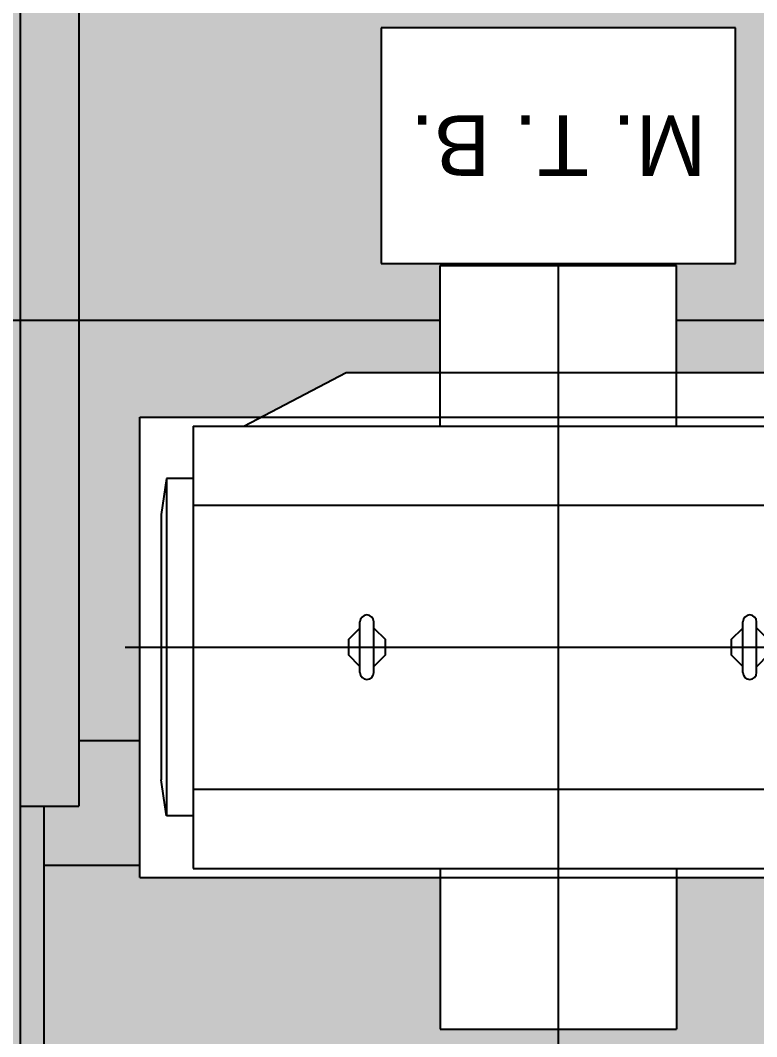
# Model space of a CAD drawing. Header units: millimetres. Extents: x -18489 to 17339, y -1599 to 10961.
# Drawn here: x -14792.1 to -14665.5, y 2992.1 to 3166.9 of the extents above; entities that cross this region are included whole.
import ezdxf

# ---------------------------------------------------------------- set-up
doc = ezdxf.new("R2010")
doc.units = ezdxf.units.MM
for name, color, linetype in [('188K-SM-03-F10-MECH-EQ-Y2257103$0$0 Xref', 8, 'Continuous'), ('188K-SM-03-F10-MECH-EQ-Y2257103$0$M-EQU-FOUNDATION', 8, 'Continuous'), ('188K-SM-03-F10-MECH-EQ-Y2257103$0$Micron CUP L10 HVAC EQU$0$M-MECH-EQU', 136, 'Continuous'), ('188K-SM-03-F10-MECH-EQ-Y2257103$0$Micron CUP L10 HVAC EQU$0$M-PHASE1 AREA', 252, 'Continuous')]:
    doc.layers.add(name, color=color, linetype=linetype)
doc.styles.add('188K-SM-03-F10-MECH-EQ-Y2257103$0$Micron CUP L10 HVAC EQU$0$Standard', font='arial.ttf')

# ---------------------------------------------------------------- blocks, each defined once
blk = doc.blocks.new('188K-SM-03-F10-MECH-EQ-Y2257103$0$Micron CUP L10 HVAC EQU$0$A$C0c53ceb0')
at = {"layer": '188K-SM-03-F10-MECH-EQ-Y2257103$0$Micron CUP L10 HVAC EQU$0$M-PHASE1 AREA'}
for p, q in [((13510.46054, 19696.93438), (13510.46054, 22814.65005)), ((13611.15446, 22814.65005), (13611.15446, 21143.4106)), ((18509.19987, 21979.03032), (13383.58898, 21979.03032)), ((14162.47368, 21822.59024), (14412.2106, 21822.59024)), ((14162.47368, 21822.59024), (14162.47368, 21263.85609)), ((14412.2106, 21822.59024), (14412.2106, 21263.85609)), ((14162.47368, 21820.48001), (14412.2106, 21820.48001)), ((14162.47368, 21263.85609), (14412.2106, 21263.85609)), ((13611.15446, 21256.24174), (15203.21132, 21256.24174)), ((13510.46054, 21143.4106), (13611.15446, 21143.4106)), ((13551.05577, 21143.4106), (13551.05577, 19696.93438)), ((13551.05577, 21041.81762), (15168.21419, 21041.81762))]:
    blk.add_line(p, q, dxfattribs=at)
blk.add_wipeout([(15154.74577, 21020.48894), (14638.37854, 21020.48894), (14638.37854, 20759.76789), (14232.38955, 20759.76789), (14232.38955, 21020.48894), (13716.02232, 21020.48894), (13716.02232, 21812.67494), (13924.21636, 21812.67494), (14070.62832, 21889.17848), (14232.38955, 21889.17848), (14232.38955, 22073.39598), (14638.37854, 22073.39598), (14638.37854, 21889.17848), (14778.91507, 21889.17848), (14800.13977, 21889.17848), (14946.55173, 21812.67494), (15154.74577, 21812.67494), (15154.74577, 21669.47408), (15171.49282, 21663.8577), (15171.49282, 21733.76083), (15203.21071, 21733.76083), (15203.21071, 21099.40304), (15171.49282, 21099.40304), (15171.49282, 21169.30617), (15154.74577, 21163.68979)]).dxf.layer = '188K-SM-03-F10-MECH-EQ-Y2257103$0$Micron CUP L10 HVAC EQU$0$M-PHASE1 AREA'
for p, q in [((14435.38405, 22106.25572), (14435.38405, 20726.90815)), ((14232.38955, 21797.19661), (14232.38955, 22073.39598)), ((14232.38955, 22073.39598), (14638.37854, 22073.39598)), ((14362.4329, 22076.56777), (14508.33519, 22076.56777)), ((14362.4329, 22073.39598), (14362.4329, 22076.56777)), ((14371.94827, 22073.39598), (14371.94827, 22076.56777)), ((14498.81982, 22073.39598), (14498.81982, 22076.56777)), ((14508.33519, 22073.39598), (14508.33519, 22076.56777)), ((14638.37854, 21797.19661), (14638.37854, 22073.39598)), ((13894.59404, 21797.19661), (14070.62832, 21889.17848)), ((14070.62832, 21889.17848), (14232.38955, 21889.17848)), ((14232.38955, 21889.17848), (14638.37854, 21889.17848)), ((14638.37854, 21889.17848), (14800.13977, 21889.17848)), ((13716.02232, 21020.48894), (13716.02232, 21812.67494)), ((13716.02232, 21812.67494), (15154.74577, 21812.67494)), ((13807.36984, 21797.19661), (13807.36984, 21035.96727)), ((13807.36984, 21797.19661), (15063.39825, 21797.19661)), ((13761.69608, 21706.80062), (13752.56133, 21644.95074)), ((13761.69608, 21706.80062), (13761.69608, 21126.36325)), ((13807.36984, 21706.80062), (13761.69608, 21706.80062)), ((13807.36984, 21660.80968), (15063.39825, 21660.80968)), ((13752.56133, 21644.95074), (13752.56133, 21188.21313)), ((14094.41674, 21372.96984), (14094.41674, 21460.19403)), ((14118.20515, 21372.96984), (14118.20515, 21460.19403)), ((14752.56294, 21372.96984), (14752.56294, 21460.19403)), ((14776.35135, 21372.96984), (14776.35135, 21460.19403)), ((13690.64801, 21416.58194), (15336.42584, 21416.58194)), ((14118.20515, 21384.86405), (14119.44893, 21384.86405)), ((14776.35135, 21384.86405), (14777.59513, 21384.86405)), ((13757.21959, 21156.67286), (13752.56133, 21188.21313)), ((13807.36984, 21172.35419), (15063.39825, 21172.35419)), ((13761.6961, 21126.36325), (13757.21959, 21156.67286)), ((13807.36984, 21126.36325), (13761.69608, 21126.36325)), ((13807.36984, 21035.96727), (15063.39825, 21035.96727)), ((14232.38955, 21035.96727), (14232.38955, 20759.76789)), ((14638.37854, 21035.96727), (14638.37854, 20759.76789)), ((13716.02232, 21020.48894), (15154.74577, 21020.48894)), ((14232.38955, 20759.76789), (14638.37854, 20759.76789))]:
    blk.add_line(p, q, dxfattribs=at)
at = {"layer": '188K-SM-03-F10-MECH-EQ-Y2257103$0$Micron CUP L10 HVAC EQU$0$M-PHASE1 AREA', "flags": 128}
for points in [[(14094.41674, 21448.29982), (14093.17297, 21448.29982), (14074.59306, 21429.71992), (14074.59306, 21403.44396), (14093.17297, 21384.86405), (14094.41674, 21384.86405)], [(14119.44893, 21384.86405), (14138.02883, 21403.44396), (14138.02883, 21429.71992), (14119.44893, 21448.29982), (14118.20515, 21448.29982)], [(14752.56294, 21448.29982), (14751.31917, 21448.29982), (14732.73926, 21429.71992), (14732.73926, 21403.44396), (14751.31917, 21384.86405), (14752.56294, 21384.86405)], [(14777.59513, 21384.86405), (14796.17503, 21403.44396), (14796.17503, 21429.71992), (14777.59513, 21448.29982), (14776.35135, 21448.29982)]]:
    blk.add_lwpolyline(points, dxfattribs=at)
at = {"layer": '188K-SM-03-F10-MECH-EQ-Y2257103$0$Micron CUP L10 HVAC EQU$0$M-PHASE1 AREA'}
for centre, start, end in [((14106.31095, 21460.19403), 0, 180), ((14764.45715, 21460.19403), 0, 180), ((14106.31095, 21372.96984), 180, 0), ((14764.45715, 21372.96984), 180, 0)]:
    blk.add_arc(centre, 11.89421, start, end, dxfattribs=at)
blk.add_wipeout([(14739.87578, 22482.55675), (14130.89231, 22482.55675), (14130.89231, 22076.56777), (14739.87578, 22076.56777)]).dxf.layer = '188K-SM-03-F10-MECH-EQ-Y2257103$0$Micron CUP L10 HVAC EQU$0$M-PHASE1 AREA'
for p, q in [((14739.87578, 22482.55675), (14130.89231, 22482.55675)), ((14130.89231, 22482.55675), (14130.89231, 22076.56777)), ((14739.87578, 22076.56777), (14739.87578, 22482.55675)), ((14130.89231, 22076.56777), (14739.87578, 22076.56777))]:
    blk.add_line(p, q, dxfattribs=at)
at = {"layer": '188K-SM-03-F10-MECH-EQ-Y2257103$0$Micron CUP L10 HVAC EQU$0$M-PHASE1 AREA', "insert": (14435.38405, 22279.56226), "char_height": 104.034676, "attachment_point": 5, "rotation": 180, "style": '188K-SM-03-F10-MECH-EQ-Y2257103$0$Micron CUP L10 HVAC EQU$0$Standard'}
blk.add_mtext('M. T. B.', dxfattribs=at)
blk = doc.blocks.new('188K-SM-03-F10-MECH-EQ-Y2257103$0$Micron CUP L10 HVAC EQU')
at = {"layer": '188K-SM-03-F10-MECH-EQ-Y2257103$0$Micron CUP L10 HVAC EQU$0$M-MECH-EQU'}
blk.add_blockref('188K-SM-03-F10-MECH-EQ-Y2257103$0$Micron CUP L10 HVAC EQU$0$A$C0c53ceb0', (-206166.7, 2082.2), dxfattribs=at)
blk = doc.blocks.new('188K-SM-03-F10-MECH-EQ-Y2257103')
at = {"layer": '188K-SM-03-F10-MECH-EQ-Y2257103$0$M-EQU-FOUNDATION'}
h = blk.add_hatch(dxfattribs=at)
h.set_pattern_fill('AR-CONC', color=256, scale=0.1)
h.set_pattern_definition([(50, (4473.521, 709.199), (18.218467, -1.593909), [1.905, -20.955]), (355, (4473.521, 709.2), (-3.524342, 19.105685), [1.524, -16.764058]), (100.45144, (4475.04, 709.066), (14.694125, 17.511775), [1.619001, -17.809024]), (46.1842, (4473.521, 714.28), (27.107904, -4.204233), [2.8575, -31.4325]), (96.63556, (4475.78, 713.93), (23.740413, 24.742612), [2.428502, -26.71356]), (351.18415, (4473.52, 714.28), (23.740413, 24.742612), [2.285997, -25.145973]), (21, (4476.061, 713.009), (15.161439, -10.22652), [1.905, -20.955]), (326, (4476.061, 713.01), (6.180203, 18.418797), [1.524, -16.764]), (71.45144, (4477.325, 712.157), (21.341642, 8.192277), [1.619001, -17.808994]), (37.5, (4473.5214, 709.199), (0.3088603, 8.4555039), [0, -16.5608, 0, -17.018, 0, -16.8275]), (7.5, (4473.521, 709.199), (6.6819663, 10.0180575), [0, -9.7028, 0, -16.1798, 0, -6.4135]), (327.5, (4467.857, 709.199), (13.5590595, -0.5728744), [0, -6.35, 0, -19.812, 0, -26.289]), (317.5, (4465.317, 709.199), (14.812918, 2.542649), [0, -8.255, 0, -13.1572, 0, -18.669])])
h.paths.add_polyline_path([(-14928.15, 5602.46), (-14278.15, 5602.46), (-14278.15, 1902.46), (-14928.15, 1902.46)], flags=16)
h.paths.add_polyline_path([(-14933.15, 5607.46), (-14273.15, 5607.46), (-14273.15, 1897.46), (-14933.15, 1897.46)])
h = blk.add_hatch(dxfattribs=at)
h.set_pattern_fill('AR-CONC', color=256, scale=0.3)
h.set_pattern_definition([(50, (4473.52, 709.2), (54.6554, -4.78173), [5.715, -62.865]), (355, (4473.52, 709.2), (-10.57303, 57.31705), [4.572, -50.29218]), (100.45144, (4478.076, 708.8), (44.08237, 52.53533), [4.857, -53.42707]), (46.1842, (4473.52, 724.44), (81.32371, -12.6127), [8.5725, -94.2975]), (96.63556, (4480.3, 723.39), (71.22124, 74.22784), [7.2855, -80.14068]), (351.18415, (4473.52, 724.44), (71.22124, 74.22784), [6.858, -75.43792]), (21, (4481.14, 720.63), (45.48432, -30.67956), [5.715, -62.865]), (326, (4481.14, 720.63), (18.54061, 55.25639), [4.572, -50.292]), (71.45144, (4484.93, 718.07), (64.02493, 24.57683), [4.857, -53.42698]), (37.5, (4473.521, 709.2), (0.926581, 25.366512), [0, -49.6824, 0, -51.054, 0, -50.4825]), (7.5, (4473.52, 709.2), (20.0459, 30.054172), [0, -29.1084, 0, -48.5394, 0, -19.2405]), (327.5, (4456.529, 709.2), (40.677179, -1.718623), [0, -19.05, 0, -59.436, 0, -78.867]), (317.5, (4448.91, 709.2), (44.438754, 7.62795), [0, -24.765, 0, -39.4716, 0, -56.007])])
h.paths.add_polyline_path([(-14918.15, 5592.46), (-14288.15, 5592.46), (-14288.15, 1912.46), (-14918.15, 1912.46)])
at = {"layer": '188K-SM-03-F10-MECH-EQ-Y2257103$0$0 Xref', "xscale": 0.1, "yscale": 0.1, "zscale": 0.1}
blk.add_blockref('188K-SM-03-F10-MECH-EQ-Y2257103$0$Micron CUP L10 HVAC EQU', (4473.52, 709.2), dxfattribs=at)

msp = doc.modelspace()

# ---------------------------------------------------------------- block references
msp.add_blockref('188K-SM-03-F10-MECH-EQ-Y2257103', (0, 0))

doc.saveas('drawing.dxf')
